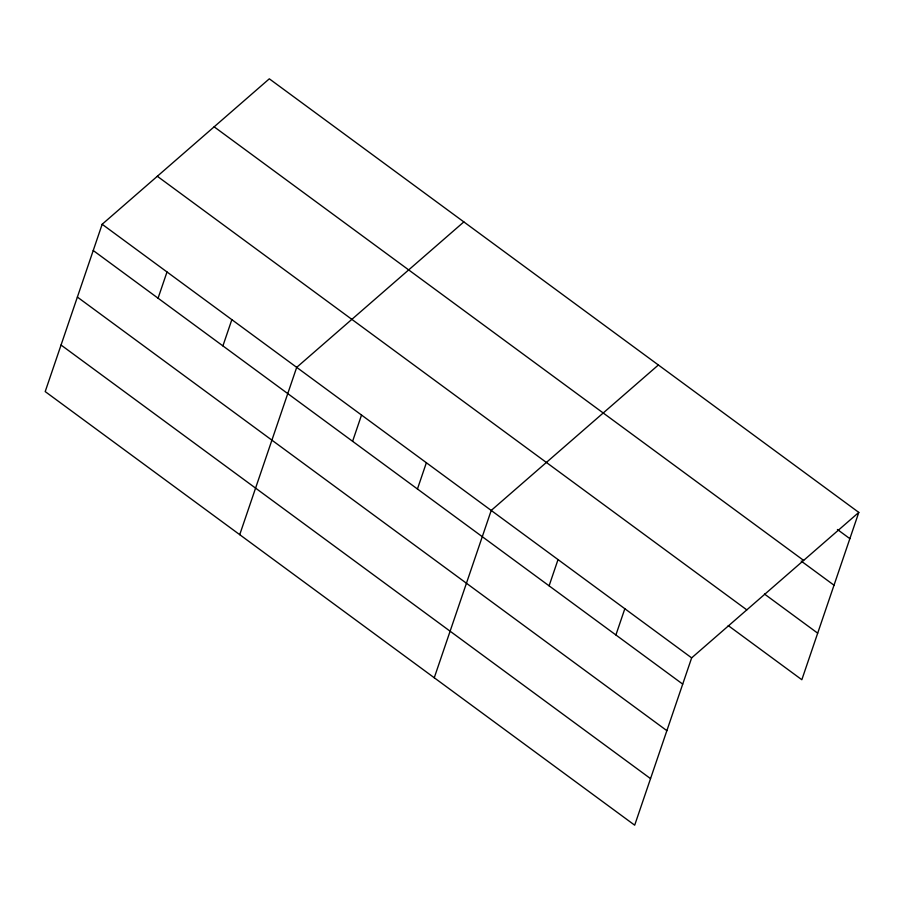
<?xml version="1.0" encoding="UTF-8"?>
<svg xmlns="http://www.w3.org/2000/svg" width="904" height="904" viewBox="0 0 904 904"><rect width="100%" height="100%" fill="white"/><g stroke="black" fill="none" stroke-linecap="round" stroke-linejoin="round"><path stroke-width="1.36" d="M102.163 224.271L45.2 391.59L634.687 825.182L691.65 657.875L858.8 512.41L269.313 78.817L102.163 224.271L691.65 657.875M158.064 298.207L167.003 271.968M222.915 345.904L231.842 319.666M239.729 534.671L296.693 367.363L463.842 221.909M352.594 441.299L361.532 415.06M417.445 488.996L426.372 462.746M434.259 677.763L491.222 510.444L658.372 364.99M549.101 585.826L558.028 559.587M615.906 634.97L624.833 608.731M858.8 512.41L801.837 679.729L728.24 625.591M837.409 529.495L849.862 538.66M214.146 126.82L803.645 560.412M801.181 561.056L834.019 585.216M764.468 594.03L817.691 633.173M157.319 176.269L746.806 609.872M93.225 250.51L682.712 684.113M77.371 297.066L666.869 730.669M61.043 345.034L650.541 778.626"/></g></svg>
